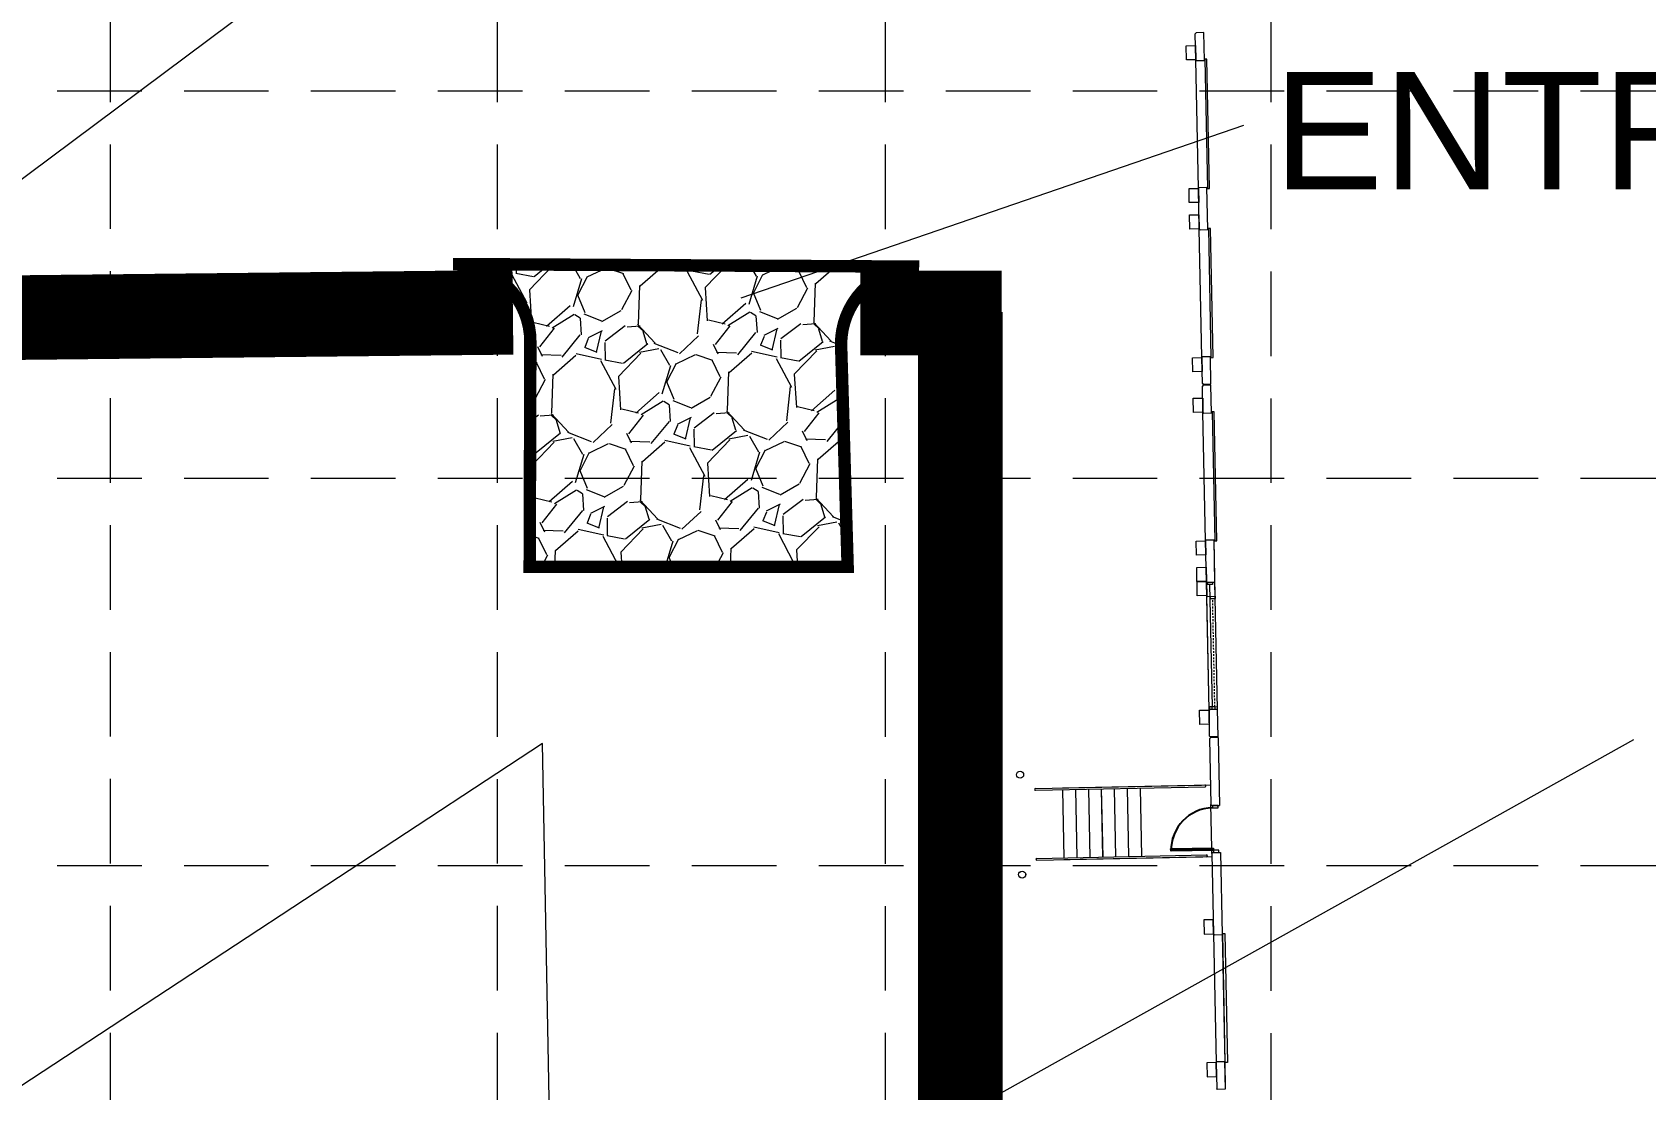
# Model space of a CAD drawing. Extents: x 2140663 to 2528301, y 336313 to 7007653.
# Drawn here: x 2527443.2 to 2527557.6, y 7007087 to 7007162 of the extents above; entities that cross this region are included whole.
import ezdxf

# ---------------------------------------------------------------- set-up
doc = ezdxf.new("R2010")
doc.units = 0
doc.header["$MEASUREMENT"] = 0
doc.linetypes.add('HIDDEN', pattern=[0.375, 0.25, -0.125])
doc.linetypes.add('xdrc002ar$0$HIDDEN2', pattern=[0.1875, 0.125, -0.0625])
for name, color, linetype in [('1 PROPOSED CONTOURS', 43, 'Continuous'), ('BATCH PLANT', 13, 'HIDDEN'), ('GRID', 254, 'HIDDEN'), ('LEGEND', 7, 'Continuous'), ('xdrc002ar$0$BASE1$0$ADO', 8, 'Continuous'), ('xdrc002ar$0$BASE1$0$AFL', 1, 'Continuous'), ('xdrc002ar$0$BASE1$0$AFLHR', 7, 'Continuous'), ('xdrc002ar$0$BASE1$0$AFLST', 1, 'Continuous'), ('xdrc002ar$0$BASE1$0$awa', 7, 'Continuous'), ('xdrc002ar$0$WINDOWS', 8, 'Continuous'), ('xdrc002ar$0$XR3$0$BASE1$0$ADO', 3, 'Continuous'), ('xdrc002ar$0$XR3$0$BASE1$0$AFL', 1, 'Continuous'), ('xdrc002ar$0$XR3$0$BASE1$0$AFLHR', 2, 'Continuous'), ('xdrc002ar$0$XR3$0$BASE1$0$AFLST', 2, 'Continuous'), ('xdrc002ar$0$XR3$0$BASE1$0$awa', 4, 'Continuous'), ('xdrc002ar$0$XR3$0$WINDOWS', 2, 'Continuous')]:
    doc.layers.add(name, color=color, linetype=linetype)
doc.styles.add('LOGO', font='', dxfattribs={"height": 0.15})
doc.styles.get('LOGO').set_extended_font_data('Rockwell')

# ---------------------------------------------------------------- blocks, each defined once
blk = doc.blocks.new('xdrc002ar$0$XR3$0$A$C228123AE')
at = {"layer": 'xdrc002ar$0$XR3$0$BASE1$0$ADO', "lineweight": 0}
for points in [[(22.61683327611536, 15.75429074559361), (22.61683327611536, 17.50429074559361), (132.6168332761154, 17.50429074559361), (132.6168332761154, 15.75429074559361)], [(166.6168332761154, 15.75429074559361), (166.6168332761154, 17.50429074559361), (276.6168332761154, 17.50429074559361), (276.6168332761154, 15.75429074559361)]]:
    blk.add_lwpolyline(points, close=True, dxfattribs=at)
at = {"layer": 'xdrc002ar$0$XR3$0$BASE1$0$AFL', "lineweight": 0}
for p, q in [((22.86683327844366, 8.004440076649189), (132.3668332770467, 8.004440076649189)), ((166.866833277978, 8.004440076649189), (276.366833276581, 8.004440076649189))]:
    blk.add_line(p, q, dxfattribs=at)
for points in [[(10.86683327844366, 8.004440078511834), (10.86683327844366, 0.004440078511834145), (22.86683327844366, 0.004440078511834145), (22.86683327844366, 8.004440078511834)], [(132.3668332770467, 8.004440078511834), (132.3668332770467, 0.004440078511834145), (144.3668332770467, 0.004440078511834145), (144.3668332770467, 8.004440078511834)], [(154.866833277978, 8.004440077580512), (154.866833277978, 0.00444007758051157), (166.866833277978, 0.00444007758051157), (166.866833277978, 8.004440077580512)], [(276.366833276581, 8.004440077580512), (276.366833276581, 0.00444007758051157), (288.366833276581, 0.00444007758051157), (288.366833276581, 8.004440077580512)]]:
    blk.add_lwpolyline(points, close=True, dxfattribs=at)
at = {"layer": 'xdrc002ar$0$XR3$0$BASE1$0$awa', "lineweight": 0}
for p, q in [((-0.008166723418980837, 15.25444007758051), (23.61683327611536, 15.25444007664919)), ((-0.008166723418980837, 15.25444007758051), (-0.008166723418980837, 8.754440076649189)), ((23.61683327658102, 8.754440076649189), (23.61683327611536, 15.25444007664919)), ((131.6168332770467, 8.754440078511834), (131.616833276581, 15.25444007851183)), ((131.6168332761154, 15.25444007758051), (167.6168332756497, 15.25444007571787)), ((167.616833276581, 8.754440076649189), (167.6168332756497, 15.25444007851183)), ((275.616833276581, 8.754440077580512), (275.6168332756497, 15.25444007758051)), ((275.6168332761154, 15.25444007664919), (299.241833276581, 15.25444007758051)), ((299.241833276581, 15.25444007758051), (299.241833276581, 8.754440077580512)), ((0.7418332765810192, 8.004440076649189), (-0.008166723418980837, 8.754440076649189)), ((0.7418332765810192, 8.004440076649189), (22.86683327658102, 8.004440076649189)), ((23.61683327658102, 8.754440076649189), (22.86683327658102, 8.004440076649189)), ((131.6168332770467, 8.754440078511834), (132.3668332770467, 8.004440078511834)), ((132.3668332770467, 8.004440078511834), (166.866833277978, 8.004440076649189)), ((166.866833276581, 8.004440076649189), (167.616833276581, 8.754440076649189)), ((276.366833276581, 8.004440077580512), (275.616833276581, 8.754440077580512)), ((276.366833276581, 8.004440077580512), (298.491833276581, 8.004440077580512)), ((299.241833276581, 8.754440077580512), (298.491833276581, 8.004440077580512))]:
    blk.add_line(p, q, dxfattribs=at)
blk = doc.blocks.new('xdrc002ar$0$XR3$0$A$C78C46FB7')
at = {"layer": 'xdrc002ar$0$XR3$0$WINDOWS', "linetype": 'Continuous', "lineweight": 0}
for p, q in [((-9.313225746154785e-10, 6.5), (1.999999999068677, 6.499999997206032)), ((-5.587935447692871e-09, 2), (1.999999994412065, 1.999999997206032)), ((1.999999994412065, 1.999999998137355), (1.999999999068677, 6.499999997206032)), ((1.999999997671694, 4.250759867951274), (105.9999999818392, 4.250759805552661)), ((107.9999999795109, 6.5), (105.9999999795109, 6.499999997206032)), ((105.9999999841675, 1.999999998137355), (105.9999999795109, 6.499999997206032)), ((107.9999999841675, 2), (105.9999999841675, 1.999999997206032))]:
    blk.add_line(p, q, dxfattribs=at)
blk = doc.blocks.new('xdrc002ar$0$XR3$0$BASE1$0$36D')
at = {"layer": 'xdrc002ar$0$XR3$0$BASE1$0$ADO'}
blk.add_lwpolyline([(-1.75, 1.000444171950221e-11), (0, 1.000444171950221e-11), (0, -35.99999999999), (-1.75, -35.99999999999)], close=True, dxfattribs=at)
blk.add_arc((0, 1.000444171950221e-11), 36, 180, 270, dxfattribs=at)
blk = doc.blocks.new('xdrc002ar$0$BASE1$0$36D')
at = {"layer": 'xdrc002ar$0$BASE1$0$ADO'}
blk.add_lwpolyline([(-1.75, 1.000444171950221e-11), (0, 1.000444171950221e-11), (0, -35.99999999999), (-1.75, -35.99999999999)], close=True, dxfattribs=at)
blk.add_arc((0, 1.000444171950221e-11), 36, 180, 270, dxfattribs=at)

msp = doc.modelspace()

# ---------------------------------------------------------------- hatches: boundary and pattern name
at = {"layer": 'LEGEND', "lineweight": 0}
h = msp.add_hatch(dxfattribs=at)
h.set_pattern_fill('GRAVEL', color=4, scale=8.809608979233014, angle=45.74899401834337, style=0)
h.set_pattern_definition([(273.7617940183433, (2532764.889267122, 6994750.959983857), (7.613133075308427, -105.8082009437692), [1.185209553630092, -117.3359572399946]), (230.7186940183433, (2532764.967026859, 6994749.777325779), (67.45829195538, 81.87011029030948), [2.03385680581757, -201.3517621086765]), (178.2593940183433, (2532763.679335964, 6994748.203024955), (130.8862697228101, -4.518881733191463), [1.434098626511386, -141.9759402168067]), (313.0226940183433, (2532762.859418952, 6994744.205191463), (-120.0572964460675, 129.2576466782786), [1.852114572575991, -183.3593074465872]), (338.5826940183433, (2532764.123093975, 6994742.851141043), (-106.4596829227579, 42.21721767298127), [1.816144939113782, -179.7985956413158]), (43.02269401834336, (2532765.813827824, 6994742.187958952), (-129.2576466782786, -120.0572964460674), [1.852114572575991, -183.3593074465872]), (83.44319401834333, (2532767.16787824, 6994743.451633973), (-16.81361933361181, -143.5067236158422), [2.449326774887176, -242.483156902433]), (118.0042940183433, (2532767.447560603, 6994745.884938259), (-95.79341299176099, 179.4138511303089), [2.312416641740916, -228.9293268188314]), (167.1785940183433, (2532766.361792331, 6994747.926599799), (-131.2120117545861, 29.43389535950306), [1.858387014169192, -183.9805170237563]), (220.9853940183433, (2532764.549739644, 6994748.33900121), (73.93127532819913, 63.26523922807194), [2.121635749686645, -103.9601076866007]), (268.1463940183434, (2532762.948165748, 6994746.947492946), (-4.356004791162151, -143.3438737532677), [2.743735097364166, -271.629977260059]), (184.5630940183427, (2532769.008419447, 6994750.390847523), (-80.89299702428302, -7.287428442301168), [0.9364702441014466, -92.71095059844724]), (217.2181940183434, (2532768.074913448, 6994750.316344988), (92.53633820135529, 69.73821406071109), [1.781628891133147, -176.3816830834126]), (270.7489940183433, (2532766.656132107, 6994749.238719724), (6.310234052640152, -6.147373797002154), [1.245863711452101, -11.21279983189585]), (248.9475940183433, (2532765.468588224, 6994749.534688106), (18.11638525521245, 43.84591073647857), [0.6709222006404276, -66.4210600039599]), (337.5503940183433, (2532765.22757915, 6994748.908550702), (-25.07806936711621, 12.13188582722806), [0.9488213158903337, -46.49237662276104]), (76.71279401834335, (2532766.104497241, 6994748.546222795), (5.821623654772574, 31.2254428766718), [1.541056089128251, -49.82735100754844]), (207.3140940183433, (2532766.458682137, 6994750.046021083), (18.60496848492339, 6.473104863552828), [1.114336249392157, -26.74409641423871]), (62.13849401834333, (2532761.662103457, 6994745.248616083), (42.54308216440383, 81.5444057405971), [1.561062711120091, -154.5456048332931]), (116.0951940183433, (2532762.39164507, 6994746.628724135), (44.82310821292672, -92.86200237970806), [1.309645280461759, -129.6546096678358]), (338.9475940183432, (2532765.196635715, 6994751.275495462), (-43.84591073647857, 18.11638525521245), [1.341835591671875, -65.7501466129284]), (29.35949401834332, (2532766.448910524, 6994750.793477321), (-80.40438275859519, -44.66026400329114), [1.561062711120089, -154.545604833293]), (25.19299401834337, (2532765.574447355, 6994741.437245509), (-43.35730974899192, -19.25645296129473), [1.505385982371337, -73.76394837463141]), (340.5240940183433, (2532766.936640786, 6994742.078040332), (-100.149386149906, 36.07000066501425), [1.261342194428624, -124.8730622502223]), (112.5503940183433, (2532771.568341536, 6994745.191225886), (-19.25640686386929, 43.35733038045186), [1.341835591671878, -65.7501466129285]), (63.10299401834335, (2532771.053751354, 6994746.430471877), (-54.67495333553506, -106.6224838224201), [1.476763562797809, -146.199196284579]), (115.1929940183433, (2532768.556129307, 6994742.099212158), (19.25645296129471, -43.35730974899192), [0.7526929911856688, -74.51664136581712]), (147.0588940183434, (2532771.199499221, 6994744.81261196), (-31.38829048525484, 18.27927504472526), [0.4492019618510913, -44.47116160582865]), (211.7127940183433, (2532770.822513895, 6994745.056878235), (24.75233888195908, 12.78333979257682), [1.81614493911378, -34.50679789120672]), (231.7579940183433, (2532769.277527913, 6994744.102200409), (55.16348962267298, 69.24968712662513), [1.683075795482467, -166.6242658933219]), (349.4390940183433, (2532766.672418128, 6994747.992959324), (-18.76784150774063, 5.984500549868027), [1.270539426202943, -30.49295503847961]), (38.9061940183433, (2532767.921435732, 6994747.760093266), (117.1258329779872, 94.97914873946826), [2.218206683316979, -219.6020828351949]), (106.6943940183434, (2532769.647585668, 6994749.153230134), (19.58213938032053, -68.27253419843895), [0.9070021020659115, -89.79347239279461]), (135.7489940183434, (2532769.387033375, 6994750.02200521), (-12.4576039946498, -0.1628602052410785), [0.5285765387539807, -8.281032440479033]), (166.0053940183433, (2532768.96527351, 6994744.160416925), (68.76109634272352, -17.79072222566292), [1.223866117830968, -121.163133288061]), (93.76179401834334, (2532767.777729628, 6994744.456385305), (-7.613133075308446, 105.8082009437692), [2.370419107260183, -116.1507476863645]), (45.74899401834337, (2532767.622210147, 6994746.821701461), (-0.1628602052410801, 12.4576039946498), [2.290498334600584, -6.51911064463243]), (11.05379401834334, (2532769.220526841, 6994748.462361809), (-105.6453626830623, -20.07062858302369), [1.392922514142449, -137.8992231847947]), (299.8035940183432, (2532770.587606075, 6994748.729428511), (19.0935579848182, -30.89971975877524), [1.282696686594286, -62.85222573920981]), (253.3949940183433, (2532771.225143692, 6994747.61638716), (-53.69767055321434, -181.3681498040565), [2.08844995266186, -206.7568888882742]), (221.1750940183433, (2532770.628321129, 6994745.615027511), (-86.22603735737432, -75.8856808868618), [2.20944112238266, -218.734433256441])])
edge = h.paths.add_edge_path()
edge.add_line((2527506.0634821, 7007145.33151014), (2527473.024425297, 7007145.514163293))
edge.add_arc((2527472.993983109, 7007140.007654932), 5.506592508289982, -0.27769489592458285, 89.68324916449501, ccw=False)
edge.add_line((2527478.500510941, 7007139.980966289), (2527478.452423493, 7007124.041669758))
edge.add_line((2527478.452423493, 7007124.041669758), (2527500.994128907, 7007124.040652571))
edge.add_line((2527500.994128907, 7007124.040652571), (2527500.526512078, 7007139.851690419))
edge.add_arc((2527506.033039913, 7007139.825001776), 5.506592510488639, 89.68324917919102, 179.7223051138831, ccw=False)

# ---------------------------------------------------------------- linework, layer by layer
at = {"layer": '1 PROPOSED CONTOURS', "color": 43, "lineweight": 0}
for q in [(2527359.170114746, 7007032.599838867, 602), (2527479.349387886, 7007111.512818354, 602)]:
    msp.add_line((2527479.349387886, 7007111.512818354, 602), q, dxfattribs=at)
for points, elevation in [([(2527404.377753331, 7007123.1524235), (2527474.929384864, 7007175.804784439)], 603), ([(2527483.489298312, 7006891.048069189), (2527479.349387886, 7007111.512818354)], 602)]:
    msp.add_lwpolyline(points, dxfattribs=dict(at, elevation=elevation))
at = {"layer": 'BATCH PLANT', "color": 7, "linetype": 'Continuous', "lineweight": 0}
for p, q in [((2527493.455097674, 7007143.124209004), (2527529.074480179, 7007155.367926337)), ((2527556.694084155, 7007111.774314809), (2527507.08627111, 7007084.069750206))]:
    msp.add_line(p, q, dxfattribs=at)
at = {"layer": 'BATCH PLANT', "color": 17, "linetype": 'Continuous', "const_width": 6}
for points in [[(2527508.974587351, 7007142.106222292), (2527508.974587351, 7007100.670215893), (2527508.974587351, 7006936.460859954), (2527430.65728095, 7006936.460859954), (2527430.65728095, 7007000.405311977), (2527393.290204251, 7007053.095543257), (2527393.290204251, 7007142.106222292), (2527404.401928173, 7007141.873152318)], [(2527429.769300506, 7007141.5850676), (2527477.263444963, 7007142.093036084)], [(2527501.897793997, 7007142.040607816), (2527511.90108079, 7007142.034564404)]]:
    msp.add_lwpolyline(points, dxfattribs=at)
at = {"layer": 'GRID', "color": 253, "linetype": 'HIDDEN', "lineweight": 0, "ltscale": 24}
for p, q in [((2527448.923389785, 7006032.003245368), (2527448.642908241, 7007623.487741725)), ((2527476.162591924, 7006031.998962794), (2527476.168752994, 7007623.471191216)), ((2527503.695680559, 7006031.994634018), (2527503.666313902, 7007623.464716725)), ((2527530.983350792, 7006031.990343825), (2527531.038154987, 7007623.461265043)), ((2527228.947377252, 7007157.785965205), (2528272.331315909, 7007157.785965205)), ((2527228.947377252, 7007130.328493137), (2528272.331315909, 7007130.328493137)), ((2527228.947377252, 7007102.871021064), (2528272.331315909, 7007102.871021064))]:
    msp.add_line(p, q, dxfattribs=at)
at = {"layer": 'LEGEND', "color": 4, "lineweight": 0, "const_width": 0.8809608979233015}
msp.add_lwpolyline([(2527506.0634821, 7007145.33151014), (2527473.024425297, 7007145.514163293, -0.4140139244211871), (2527478.500510941, 7007139.980966289), (2527478.452423493, 7007124.041669758), (2527500.994128907, 7007124.040652571), (2527500.526512078, 7007139.851690419, -0.4144132285109485)], format="xyb", close=True, dxfattribs=at)
at = {"layer": 'xdrc002ar$0$BASE1$0$ADO', "lineweight": 0}
for points in [[(2527526.507869143, 7007150.874383563), (2527526.653672376, 7007150.877343553), (2527526.467615858, 7007160.042118222), (2527526.321812625, 7007160.039158233)], [(2527526.751434039, 7007138.87686036), (2527526.897237272, 7007138.87982035), (2527526.711180754, 7007148.044595019), (2527526.565377521, 7007148.041635029)]]:
    msp.add_lwpolyline(points, close=True, dxfattribs=at)
at = {"layer": 'xdrc002ar$0$BASE1$0$ADO', "color": 7, "lineweight": 0}
for points in [[(2527527.015295117, 7007125.879587812), (2527527.16109835, 7007125.882547802), (2527526.975041821, 7007135.047322406), (2527526.829238588, 7007135.044362416)], [(2527527.250068475, 7007107.131076908), (2527526.854316845, 7007107.123042649), (2527526.857699691, 7007106.956410383), (2527527.253451321, 7007106.964444642)], [(2527527.314342549, 7007103.965063863), (2527526.918590918, 7007103.957029603), (2527526.921973764, 7007103.790397339), (2527527.317725394, 7007103.798431598)], [(2527527.580209515, 7007098.053309989), (2527527.726012748, 7007098.05626998), (2527527.912069276, 7007088.891495376), (2527527.766266044, 7007088.888535386)]]:
    msp.add_lwpolyline(points, close=True, dxfattribs=at)
at = {"layer": 'xdrc002ar$0$BASE1$0$AFL', "color": 7, "lineweight": 0}
for p, q in [((2527525.861758695, 7007150.882104322), (2527525.676547889, 7007160.005220925)), ((2527526.105323592, 7007138.884581119), (2527525.920112785, 7007148.007697721)), ((2527525.497147719, 7007135.996687316), (2527526.163676781, 7007136.0102187)), ((2527525.517444795, 7007134.996893723), (2527525.497147719, 7007135.996687316)), ((2527526.163676781, 7007136.0102187), (2527526.183973857, 7007135.010425107)), ((2527526.183973857, 7007135.010425107), (2527525.517444795, 7007134.996893723)), ((2527526.369184674, 7007125.88730857), (2527526.183973857, 7007135.010425107)), ((2527525.702655612, 7007125.873777186), (2527526.369184674, 7007125.88730857)), ((2527525.722952689, 7007124.873983594), (2527525.702655612, 7007125.873777186)), ((2527526.369184674, 7007125.88730857), (2527526.38948175, 7007124.887514977)), ((2527526.38948175, 7007124.887514977), (2527525.722952689, 7007124.873983594)), ((2527525.761009706, 7007122.999370606), (2527526.427538767, 7007123.01290199)), ((2527525.781306782, 7007121.999577013), (2527525.761009706, 7007122.999370606)), ((2527526.427538767, 7007123.01290199), (2527526.447835844, 7007122.013108396)), ((2527526.447835844, 7007122.013108396), (2527525.781306782, 7007121.999577013)), ((2527525.946220523, 7007113.87625407), (2527526.612749585, 7007113.889785453)), ((2527525.966517599, 7007112.876460477), (2527525.946220523, 7007113.87625407)), ((2527526.612749585, 7007113.889785453), (2527526.633046661, 7007112.889991861)), ((2527526.633046661, 7007112.889991861), (2527525.966517599, 7007112.876460477)), ((2527526.914647708, 7007099.019166273), (2527526.248118646, 7007099.005634889)), ((2527526.248118646, 7007099.005634889), (2527526.268415722, 7007098.005841296)), ((2527526.934944783, 7007098.01937268), (2527526.914647708, 7007099.019166273)), ((2527526.268415722, 7007098.005841296), (2527526.934944783, 7007098.01937268)), ((2527526.934944783, 7007098.01937268), (2527527.120155601, 7007088.896256144)), ((2527527.120155601, 7007088.896256144), (2527526.453626539, 7007088.88272476)), ((2527526.453626539, 7007088.88272476), (2527526.473923615, 7007087.882931166)), ((2527526.473923615, 7007087.882931166), (2527527.140452677, 7007087.89646255)), ((2527527.140452677, 7007087.89646255), (2527527.120155601, 7007088.896256144))]:
    msp.add_line(p, q, dxfattribs=at)
for points in [[(2527525.676547889, 7007160.005220925), (2527525.010018822, 7007159.991689541), (2527524.989721747, 7007160.991483142), (2527525.656250814, 7007161.005014525)], [(2527525.88205577, 7007149.882310722), (2527525.215526703, 7007149.868779339), (2527525.195229629, 7007150.868572939), (2527525.861758695, 7007150.882104322)], [(2527525.920112785, 7007148.007697721), (2527525.253583718, 7007147.994166338), (2527525.233286643, 7007148.993959938), (2527525.89981571, 7007149.007491321)], [(2527526.125620666, 7007137.884787519), (2527525.4590916, 7007137.871256135), (2527525.438794525, 7007138.871049736), (2527526.105323592, 7007138.884581119)]]:
    msp.add_lwpolyline(points, close=True, dxfattribs=at)
at = {"layer": 'xdrc002ar$0$BASE1$0$AFLHR', "color": 7, "lineweight": 0}
for p, q in [((2527514.306467996, 7007108.326938667), (2527526.0751281, 7007108.565857369)), ((2527514.30900513, 7007108.201964468), (2527526.33053032, 7007108.446016652)), ((2527516.22273905, 7007108.365841396), (2527526.720571776, 7007108.578960693)), ((2527514.407107664, 7007103.369628768), (2527526.428635806, 7007103.613681012)), ((2527514.409644798, 7007103.244654569), (2527526.178304903, 7007103.483573271)), ((2527516.325915852, 7007103.283557298), (2527526.823748579, 7007103.496676594))]:
    msp.add_line(p, q, dxfattribs=at)
for centre, start, end in [((2527526.329261753, 7007108.508503752), 271.1630171137709, 91.16301711377088), ((2527514.307736563, 7007108.264451568), 91.16301711377088, 271.1630171137709), ((2527514.408376231, 7007103.307141669), 91.16301711377088, 271.1630171137709), ((2527526.429901421, 7007103.551193852), 271.1630171137709, 91.16301711377088)]:
    msp.add_arc(centre, 0.06249997500000001, start, end, dxfattribs=at)
at = {"layer": 'xdrc002ar$0$BASE1$0$AFLST', "color": 7, "lineweight": 0}
for p, q in [((2527516.225276184, 7007108.240867197), (2527516.323378718, 7007103.408531497)), ((2527517.141753644, 7007108.25947285), (2527517.239856178, 7007103.42713715)), ((2527518.058231105, 7007108.278078503), (2527518.156333638, 7007103.445742804)), ((2527518.974708565, 7007108.296684155), (2527519.072811098, 7007103.464348456)), ((2527519.891186025, 7007108.315289808), (2527519.989288559, 7007103.482954109)), ((2527520.807663485, 7007108.333895462), (2527520.905766019, 7007103.501559762)), ((2527521.724140945, 7007108.352501114), (2527521.822243479, 7007103.520165415)), ((2527526.811485762, 7007104.100718558), (2527526.748903112, 7007107.18341547)), ((2527526.819097165, 7007103.72579596), (2527526.814445752, 7007103.954915325))]:
    msp.add_line(p, q, dxfattribs=at)
for centre in [(2527513.22119613, 7007109.305111924), (2527513.364967084, 7007102.22324064)]:
    msp.add_circle(centre, 0.2499999000000001, dxfattribs=at)
at = {"layer": 'xdrc002ar$0$BASE1$0$awa', "lineweight": 0}
for p, q in [((2527525.70034369, 7007161.912346043), (2527525.639125157, 7007161.848590375)), ((2527525.676547889, 7007160.005220925), (2527525.639125157, 7007161.848590375)), ((2527526.241898557, 7007161.923340291), (2527525.70034369, 7007161.912346043)), ((2527526.281858423, 7007159.954996641), (2527526.241898557, 7007161.923340291)), ((2527525.676547889, 7007160.005220925), (2527525.740303556, 7007159.944002392)), ((2527525.740303556, 7007159.944002392), (2527526.281858423, 7007159.954996641)), ((2527525.861758695, 7007150.882104322), (2527525.922977228, 7007150.945859989)), ((2527525.920112785, 7007148.007697721), (2527525.861758695, 7007150.882104322)), ((2527525.922977228, 7007150.945859989), (2527526.464532095, 7007150.956854238)), ((2527526.525423319, 7007147.957473437), (2527526.464532095, 7007150.956854238)), ((2527525.983868452, 7007147.946479188), (2527525.920112785, 7007148.007697721)), ((2527525.983868452, 7007147.946479188), (2527526.525423319, 7007147.957473437)), ((2527526.166542124, 7007138.948336786), (2527526.105323592, 7007138.884581119)), ((2527526.142746323, 7007137.041211667), (2527526.105323592, 7007138.884581119)), ((2527526.166542124, 7007138.948336786), (2527526.708096991, 7007138.959331035)), ((2527526.748056857, 7007136.990987384), (2527526.708096991, 7007138.959331035)), ((2527526.142746323, 7007137.041211667), (2527526.20650199, 7007136.979993135)), ((2527526.748056857, 7007136.990987384), (2527526.20650199, 7007136.979993135))]:
    msp.add_line(p, q, dxfattribs=at)
at = {"layer": 'xdrc002ar$0$BASE1$0$awa', "color": 7, "lineweight": 0}
for p, q in [((2527526.207769656, 7007136.91755021), (2527526.146551123, 7007136.853794545)), ((2527526.183973857, 7007135.010425107), (2527526.146551123, 7007136.853794545)), ((2527526.749324518, 7007136.92854446), (2527526.207769656, 7007136.91755021)), ((2527526.789284387, 7007134.960200824), (2527526.749324518, 7007136.92854446)), ((2527526.183973857, 7007135.010425107), (2527526.247729524, 7007134.949206574)), ((2527526.247729524, 7007134.949206574), (2527526.789284387, 7007134.960200824)), ((2527526.369184674, 7007125.88730857), (2527526.430403206, 7007125.951064237)), ((2527526.447835844, 7007122.013108396), (2527526.369184674, 7007125.88730857)), ((2527526.430403206, 7007125.951064237), (2527526.97195807, 7007125.962058486)), ((2527527.053146373, 7007121.962884114), (2527526.97195807, 7007125.962058486)), ((2527526.51159151, 7007121.951889865), (2527526.447835844, 7007122.013108396)), ((2527526.51159151, 7007121.951889865), (2527527.053146373, 7007121.962884114)), ((2527526.673968117, 7007113.953541121), (2527526.612749585, 7007113.889785453)), ((2527526.650172319, 7007112.046416016), (2527526.612749585, 7007113.889785453)), ((2527526.673968117, 7007113.953541121), (2527527.21552298, 7007113.96453537)), ((2527527.255482848, 7007111.996191734), (2527527.21552298, 7007113.96453537)), ((2527526.650172319, 7007112.046416016), (2527526.713927985, 7007111.985197484)), ((2527526.653957139, 7007111.860265234), (2527526.715175672, 7007111.924020901)), ((2527526.653957139, 7007111.860265234), (2527526.748903112, 7007107.18341547)), ((2527527.255482848, 7007111.996191734), (2527526.713927985, 7007111.985197484)), ((2527527.256730535, 7007111.93501515), (2527526.715175672, 7007111.924020901)), ((2527527.256730535, 7007111.93501515), (2527527.354213641, 7007107.133191187)), ((2527526.748903112, 7007107.18341547), (2527526.812658778, 7007107.122196937)), ((2527526.812658778, 7007107.122196937), (2527527.354213641, 7007107.133191187)), ((2527526.880315698, 7007103.789551627), (2527527.42187056, 7007103.800545876)), ((2527527.42187056, 7007103.800545876), (2527527.540255313, 7007097.969148398)), ((2527526.819097165, 7007103.72579596), (2527526.880315698, 7007103.789551627)), ((2527526.819097165, 7007103.725795961), (2527526.934944783, 7007098.01937268)), ((2527526.934944783, 7007098.01937268), (2527526.99870045, 7007097.958154147)), ((2527526.99870045, 7007097.958154147), (2527527.540255313, 7007097.969148398)), ((2527527.120155601, 7007088.896256144), (2527527.181374133, 7007088.96001181)), ((2527527.181374133, 7007088.96001181), (2527527.722928996, 7007088.97100606)), ((2527527.722928996, 7007088.971006059), (2527527.762888864, 7007087.002662423)), ((2527527.120155601, 7007088.896256144), (2527527.157578335, 7007087.052886707)), ((2527527.221334001, 7007086.991668174), (2527527.157578335, 7007087.052886707)), ((2527527.762888864, 7007087.002662423), (2527527.221334001, 7007086.991668174))]:
    msp.add_line(p, q, dxfattribs=at)
at = {"layer": 'xdrc002ar$0$WINDOWS', "color": 7, "linetype": 'Continuous', "lineweight": 0}
for p, q in [((2527526.612749585, 7007113.889785453), (2527526.447835844, 7007122.013108396)), ((2527526.678262006, 7007121.955273081), (2527526.681644851, 7007121.788640817)), ((2527526.681644852, 7007121.788640817), (2527527.056567448, 7007121.796252219)), ((2527527.053184603, 7007121.962884485), (2527527.056567448, 7007121.796252219)), ((2527526.837255767, 7007114.123556603), (2527527.212178363, 7007114.131168007)), ((2527526.840638613, 7007113.956924339), (2527526.837255766, 7007114.123556603)), ((2527527.21556121, 7007113.964535742), (2527527.212178363, 7007114.131168007))]:
    msp.add_line(p, q, dxfattribs=at)
at = {"layer": 'xdrc002ar$0$WINDOWS', "color": 7, "linetype": 'xdrc002ar$0$HIDDEN2', "lineweight": 0}
msp.add_line((2527527.024780374, 7007114.127363591), (2527526.869169454, 7007121.792447804), dxfattribs=at)
at = {"layer": 'xdrc002ar$0$XR3$0$BASE1$0$ADO', "color": 7, "lineweight": 0}
for points in [[(2527527.013299654, 7007125.879545738), (2527527.159102886, 7007125.882505688), (2527526.973048956, 7007135.047280343), (2527526.827245723, 7007135.044320394)], [(2527527.248067696, 7007107.131034768), (2527526.852316063, 7007107.12300062), (2527526.855698862, 7007106.956368354), (2527527.251450494, 7007106.964402501)], [(2527527.312340872, 7007103.965021704), (2527526.916589239, 7007103.956987558), (2527526.919972037, 7007103.790355291), (2527527.315723671, 7007103.798389439)], [(2527527.578206162, 7007098.053267756), (2527527.724009395, 7007098.056227705), (2527527.910063325, 7007088.891453048), (2527527.764260093, 7007088.8884931)]]:
    msp.add_lwpolyline(points, close=True, dxfattribs=at)
at = {"layer": 'xdrc002ar$0$XR3$0$BASE1$0$AFL', "color": 7, "lineweight": 0}
for p, q in [((2527526.367189213, 7007125.88726668), (2527526.181980982, 7007135.010383269)), ((2527526.932941421, 7007098.01933063), (2527527.118149652, 7007088.896214041))]:
    msp.add_line(p, q, dxfattribs=at)
for points in [[(2527526.181980982, 7007135.010383269), (2527525.515451916, 7007134.996852074), (2527525.495155124, 7007135.996645673), (2527526.161684189, 7007136.010176868)], [(2527526.387486005, 7007124.887473081), (2527525.720956939, 7007124.873941885), (2527525.700660147, 7007125.873735485), (2527526.367189213, 7007125.88726668)], [(2527526.425542491, 7007123.012860082), (2527525.759013425, 7007122.999328889), (2527525.738716633, 7007123.999122486), (2527526.405245699, 7007124.012653681)], [(2527526.631047514, 7007112.889949895), (2527525.964518448, 7007112.8764187), (2527525.944221656, 7007113.8762123), (2527526.610750722, 7007113.889743495)], [(2527526.912644628, 7007099.019124228), (2527526.246115563, 7007099.005593034), (2527526.266412355, 7007098.005799435), (2527526.932941421, 7007098.01933063)], [(2527527.118149652, 7007088.896214041), (2527526.451620586, 7007088.882682846), (2527526.471917379, 7007087.882889247), (2527527.138446444, 7007087.896420442)]]:
    msp.add_lwpolyline(points, close=True, dxfattribs=at)
at = {"layer": 'xdrc002ar$0$XR3$0$BASE1$0$AFLHR', "color": 7, "lineweight": 0}
for p, q in [((2527514.304467556, 7007108.326900196), (2527526.073127728, 7007108.565815561)), ((2527514.307004655, 7007108.201925997), (2527526.328529913, 7007108.445974772)), ((2527516.22073862, 7007108.365802383), (2527526.718571407, 7007108.578918703)), ((2527514.405105818, 7007103.369590269), (2527526.426634029, 7007103.613639104)), ((2527514.407642917, 7007103.244616069), (2527526.17630309, 7007103.483531434)), ((2527516.323913982, 7007103.283518256), (2527526.821746769, 7007103.496634576))]:
    msp.add_line(p, q, dxfattribs=at)
for centre, start, end in [((2527526.327261364, 7007108.508461872), 271.1630006841799, 91.1630006841799), ((2527514.305736105, 7007108.264413098), 91.1630006841799, 271.1630006841799), ((2527514.406374368, 7007103.307103169), 91.1630006841799, 271.1630006841799), ((2527526.427899626, 7007103.551151944), 271.1630006841799, 91.1630006841799)]:
    msp.add_arc(centre, 0.062499975, start, end, dxfattribs=at)
at = {"layer": 'xdrc002ar$0$XR3$0$BASE1$0$AFLST', "color": 7, "lineweight": 0}
for p, q in [((2527516.22327572, 7007108.240828183), (2527516.321376883, 7007103.408492455)), ((2527517.139753185, 7007108.259433576), (2527517.237854348, 7007103.427097848)), ((2527518.056230651, 7007108.278038968), (2527518.154331814, 7007103.445703241)), ((2527518.972708116, 7007108.296644362), (2527519.07080928, 7007103.464308633)), ((2527519.889185581, 7007108.315249754), (2527519.987286745, 7007103.482914027)), ((2527520.805663047, 7007108.333855148), (2527520.90376421, 7007103.501519419)), ((2527521.722140512, 7007108.352460541), (2527521.820241675, 7007103.520124814)), ((2527526.809484124, 7007104.100676542), (2527526.746902347, 7007107.183373472)), ((2527526.817095421, 7007103.725753943), (2527526.812444072, 7007103.954873309))]:
    msp.add_line(p, q, dxfattribs=at)
for centre in [(2527513.219195968, 7007109.305073761), (2527513.362964914, 7007102.223202436)]:
    msp.add_circle(centre, 0.2499999, dxfattribs=at)
at = {"layer": 'xdrc002ar$0$XR3$0$BASE1$0$awa', "color": 7, "lineweight": 0}
for p, q in [((2527526.205777321, 7007136.917508366), (2527526.144558771, 7007136.853752716)), ((2527526.181980982, 7007135.010383269), (2527526.144558771, 7007136.853752716)), ((2527526.747332187, 7007136.928502461), (2527526.205777321, 7007136.917508366)), ((2527526.787291497, 7007134.960158814), (2527526.747332187, 7007136.928502461)), ((2527526.181980982, 7007135.010383269), (2527526.245736631, 7007134.949164718)), ((2527526.245736631, 7007134.949164718), (2527526.787291497, 7007134.960158814)), ((2527526.367189213, 7007125.88726668), (2527526.428407763, 7007125.95102233)), ((2527526.425542491, 7007123.012860082), (2527526.367189213, 7007125.88726668)), ((2527526.428407763, 7007125.95102233), (2527526.969962629, 7007125.962016425)), ((2527527.030853007, 7007122.962635628), (2527526.969962629, 7007125.962016425)), ((2527526.489298141, 7007122.951641533), (2527526.425542491, 7007123.012860082)), ((2527526.489298141, 7007122.951641533), (2527527.030853007, 7007122.962635628)), ((2527526.671969272, 7007113.953499143), (2527526.610750722, 7007113.889743493)), ((2527526.648172933, 7007112.046374046), (2527526.610750722, 7007113.889743493)), ((2527526.671969272, 7007113.953499143), (2527527.213524138, 7007113.964493238)), ((2527527.253483449, 7007111.996149591), (2527527.213524138, 7007113.964493238)), ((2527526.648172933, 7007112.046374046), (2527526.711928582, 7007111.985155495)), ((2527526.651957701, 7007111.860223264), (2527526.713176251, 7007111.923978913)), ((2527526.651957701, 7007111.860223264), (2527526.746902347, 7007107.183373472)), ((2527527.253483449, 7007111.996149591), (2527526.711928582, 7007111.985155495)), ((2527527.254731117, 7007111.934973009), (2527526.713176251, 7007111.923978913)), ((2527527.254731117, 7007111.934973009), (2527527.352212863, 7007107.133149018)), ((2527526.746902347, 7007107.183373472), (2527526.810657996, 7007107.122154921)), ((2527526.810657996, 7007107.122154921), (2527527.352212863, 7007107.133149018)), ((2527526.878313971, 7007103.789509592), (2527527.419868837, 7007103.800503687)), ((2527527.419868838, 7007103.800503687), (2527527.538251936, 7007097.969106176)), ((2527526.81709542, 7007103.725753943), (2527526.878313971, 7007103.789509592)), ((2527526.817095421, 7007103.725753943), (2527526.932941421, 7007098.01933063)), ((2527526.932941421, 7007098.01933063), (2527526.99669707, 7007097.95811208)), ((2527526.99669707, 7007097.95811208), (2527527.538251936, 7007097.969106176)), ((2527527.118149652, 7007088.896214041), (2527527.179368202, 7007088.95996969)), ((2527527.179368202, 7007088.95996969), (2527527.720923068, 7007088.970963786)), ((2527527.720923068, 7007088.970963786), (2527527.760882379, 7007087.002620138)), ((2527527.118149652, 7007088.896214041), (2527527.155571863, 7007087.052844592)), ((2527527.219327512, 7007086.991626042), (2527527.155571863, 7007087.052844592)), ((2527527.760882379, 7007087.002620138), (2527527.219327512, 7007086.991626042))]:
    msp.add_line(p, q, dxfattribs=at)
at = {"layer": 'xdrc002ar$0$XR3$0$WINDOWS', "color": 7, "linetype": 'Continuous', "lineweight": 0}
for p, q in [((2527526.610750722, 7007113.889743495), (2527526.425542491, 7007123.012860082)), ((2527527.213524138, 7007113.964493238), (2527527.030853007, 7007122.962635628))]:
    msp.add_line(p, q, dxfattribs=at)

# ---------------------------------------------------------------- block references
at = {"layer": 'xdrc002ar$0$BASE1$0$ADO', "color": 7, "lineweight": 0, "extrusion": (0, 0, -1), "xscale": -0.08333330060098763, "yscale": 0.08333330060098731, "zscale": -0.08333330000000001, "rotation": 88.83698296267235}
msp.add_blockref('xdrc002ar$0$BASE1$0$36D', (-2527526.918590918, 7007103.957029603), dxfattribs=at)
at = {"layer": 'xdrc002ar$0$XR3$0$BASE1$0$ADO', "color": 7, "lineweight": 0, "extrusion": (0, 0, -1), "xscale": -0.0833333000000012, "yscale": 0.08333329999999961, "zscale": -0.08333330000000001, "rotation": 88.83699931581998}
msp.add_blockref('xdrc002ar$0$XR3$0$BASE1$0$36D', (-2527526.916589239, 7007103.956987558), dxfattribs=at)
at = {"layer": 'xdrc002ar$0$XR3$0$BASE1$0$awa', "color": 7, "linetype": 'Continuous', "lineweight": 0, "yscale": 0.08333329999999961, "zscale": 0.08333330000000001}
for name, p, xscale, rotation in [('xdrc002ar$0$XR3$0$A$C228123AE', (2527525.475109759, 7007136.965824457), -0.0833333000000012, 271.16300068418), ('xdrc002ar$0$XR3$0$A$C78C46FB7', (2527527.213524138, 7007113.964493238), 0.08333330000000119, 91.1630006841798)]:
    msp.add_blockref(name, p, dxfattribs=dict(at, xscale=xscale, rotation=rotation))

# ---------------------------------------------------------------- texts
at = {"layer": 'BATCH PLANT', "color": 17, "linetype": 'Continuous', "insert": (2527531.189419434, 7007159.137671849), "char_height": 8.334531987176852, "width": 36.45809182338417, "attachment_point": 1, "style": 'LOGO'}
msp.add_mtext('{\\fArial|b0|i0|c0|p34;\\C0;ENTRANCE}', dxfattribs=at)

doc.saveas('drawing.dxf')
